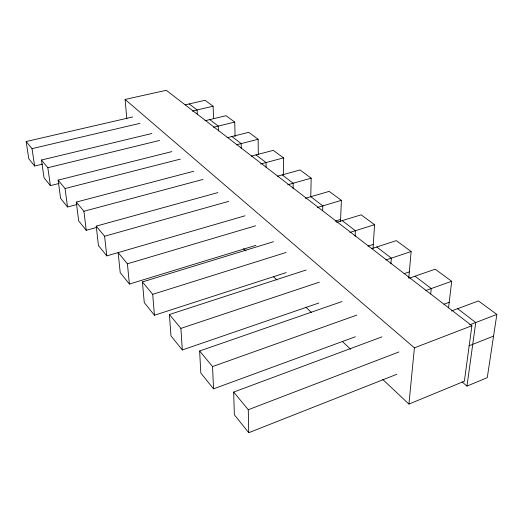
<?xml version="1.0" encoding="UTF-8"?>
<svg xmlns="http://www.w3.org/2000/svg" width="523" height="523" viewBox="0 0 523 523"><rect width="100%" height="100%" fill="white"/><g stroke="black" fill="none" stroke-linecap="round" stroke-linejoin="round"><path stroke-width="0.78" d="M283.44 175.028L283.525 157.881L273.274 150.363L251.275 156.135M293.096 188.901L293.161 183.233L282.204 174.878M277.491 176.173L299.999 169.975L311.172 178.173L310.76 196.687L322.815 205.859L322.671 210.658M340.493 221.85L341.395 200.348L329.17 191.379L305.334 198.295M355.11 236.259L355.398 230.708L342.192 220.634M373.049 248.438L374.566 224.687L361.132 214.829L336.734 222.314M390.936 263.644L391.354 258.133L376.763 247.006M408.764 278.262L411.143 251.53L396.303 240.639L371.33 248.771M408.927 404.076L414.406 347.834L125.095 99.435L166.275 90.296L471.896 325.737L464.372 381.208L408.927 404.076L382.758 379.469M430.671 294.044L431.246 288.559L415.033 276.196M448.531 307.929L451.682 281.276L435.208 269.188L409.646 278.066M451.512 310.963L478.467 300.928L496.85 314.421L487.259 377.665L466.98 386.092L475.753 322.508L457.632 308.688M381.96 336.864L233.67 392.08L234.356 414.791L248.739 432.704L396.807 374.291M468.948 345.834L493.562 336.126M248.739 432.704L248.281 409.718L398.918 351.966M469.667 324.842L496.85 314.421M414.406 347.834L471.896 325.737M341.95 301.568L199.636 350.985L200.806 372.997L213.534 388.851L355.411 336.74M443.968 304.209L449.198 302.287M199.636 350.985L212.541 366.564L356.81 315.108M425.872 290.474L451.682 281.276M306.099 270.012L169.419 314.513L170.969 335.838L182.311 349.965L318.834 303.007M404.07 273.686L409.332 271.882M169.419 314.513L180.899 328.372L319.396 282.152M385.941 259.944L411.143 251.53M273.522 241.698L142.419 281.917L144.263 302.575L154.435 315.245L286.173 272.601M368.002 246.117L373.304 244.398M142.419 281.917L152.703 294.325L286.016 252.485M349.939 232.421L374.566 224.687M129.39 284.054L127.409 263.788L118.152 252.609L120.218 272.627L129.39 284.054L255.871 245.365M335.243 221.085L340.597 219.444M127.409 263.788L255.597 225.786M317.343 207.481L341.395 200.348M217.849 192.608L96.212 226.126L98.455 245.522L106.77 255.878L245.026 215.79M96.212 226.126L104.593 236.239L228.734 201.348M287.663 184.782L311.172 178.173M193.732 171.243L76.286 202.068L78.666 220.876L86.236 230.303L96.454 227.485M76.286 202.068L83.909 211.272L202.97 179.428M260.532 164.032L283.525 157.881M171.884 151.592L58.105 180.121L60.59 198.361L67.519 206.99L76.966 204.5M58.105 180.121L65.068 188.528L180.363 159.103M236.435 144.793L258.133 139.255L258.297 154.311M151.788 133.522L41.461 160.018L44.024 177.722L50.378 185.639L59.079 183.449M227.191 137.719L248.7 132.326L258.133 139.255M41.461 160.018L47.841 167.726L159.607 140.432M213.508 127.272L234.735 122.081L235.095 136.601M132.724 116.962L26.15 141.537L28.772 158.731L34.629 166.026L42.553 164.104M204.97 120.748L226.021 115.688L234.735 122.081M26.15 141.537L32.027 148.637L139.955 123.35M192.333 111.079L213.109 106.208L213.574 118.747M185.22 104.855L205.036 100.285L213.109 106.208M189.195 103.94L197.093 109.961L197.315 114.687M209.73 119.604L218.261 126.108L218.431 130.972M231.931 136.536L241.175 143.583L241.273 148.362M256.002 154.893L266.05 162.555L266.076 167.268M462.077 381.921L466.98 386.092M243.581 248.628L245.96 250.863M273.32 276.582L276.889 279.936M306.033 307.341L311.388 312.368M342.317 341.447L350.639 349.272M233.67 392.08L248.281 409.718M32.027 148.637L34.629 166.026M47.841 167.726L50.378 185.639M65.068 188.528L67.519 206.99M83.909 211.272L86.236 230.303M104.593 236.239L106.77 255.878M125.095 99.435L126.834 118.858M152.703 294.325L154.435 315.245M180.899 328.372L182.311 349.965M212.541 366.564L213.534 388.851"/></g></svg>
